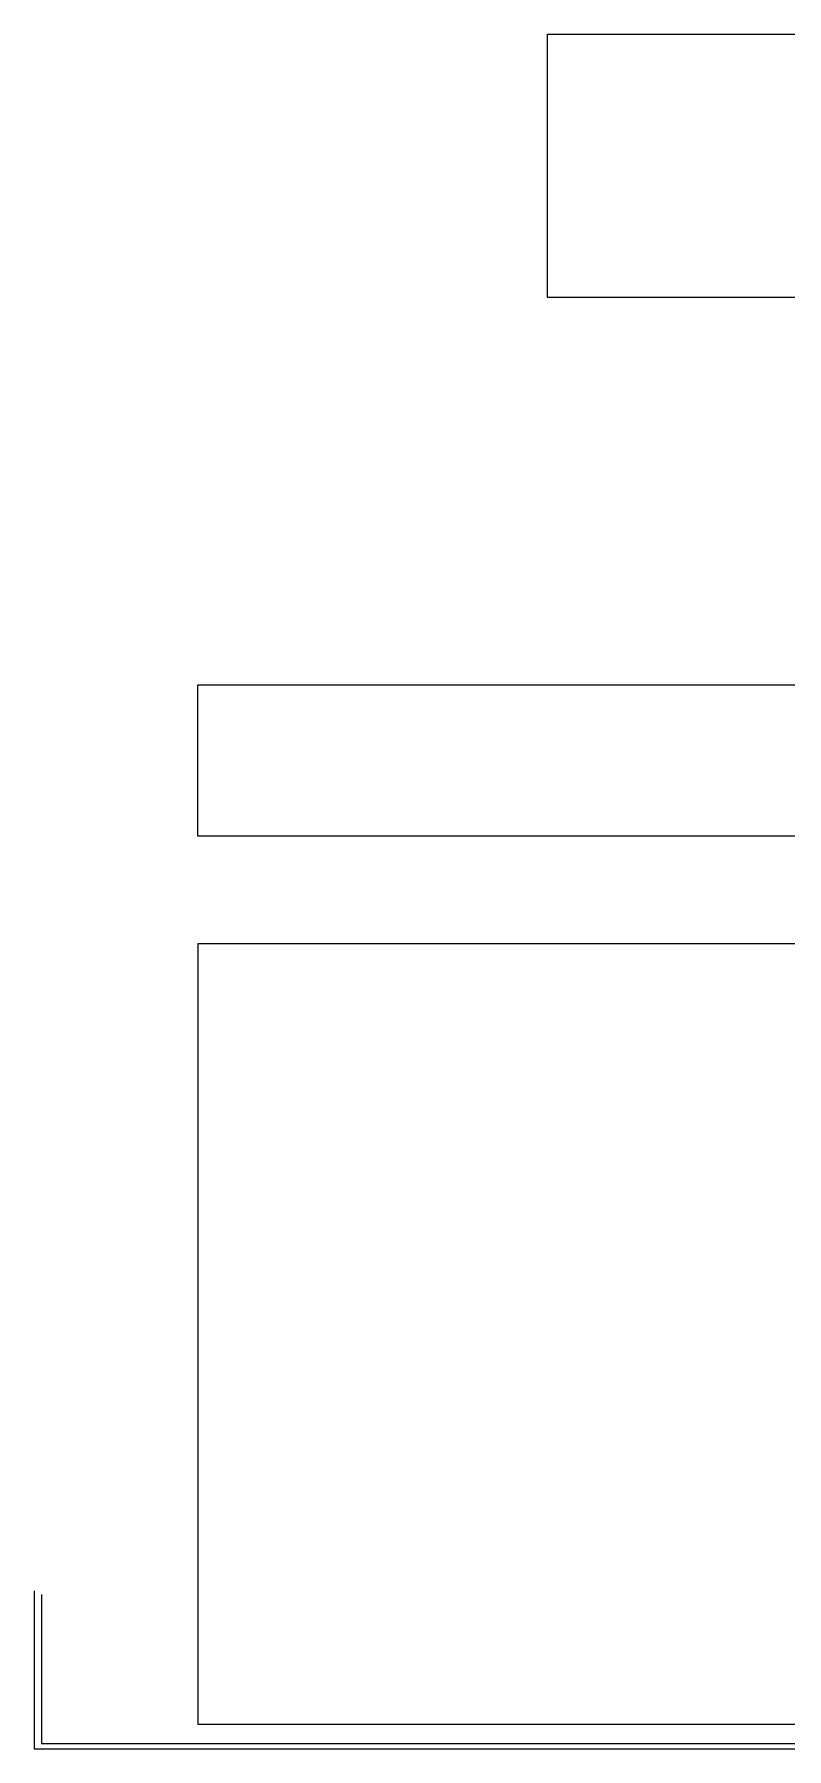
# Model space of a CAD drawing. Header units: inches. Extents: x 4541 to 19811, y -21622 to -6339.
# Drawn here: x 15898 to 17337, y -9619 to -6339 of the extents above; entities that cross this region are included whole.
import ezdxf

# ---------------------------------------------------------------- set-up
doc = ezdxf.new("R2010")
doc.units = ezdxf.units.IN
doc.header["$MEASUREMENT"] = 0
doc.layers.get('0').update_dxf_attribs({"lineweight": 0})

msp = doc.modelspace()

# ---------------------------------------------------------------- linework, layer by layer
at = {"ltscale": 20}
msp.add_lwpolyline([(16880, -6339.5), (17732.5, -6339.5), (17732.5, -6843), (16880, -6843)], close=True, dxfattribs=at)
at = {"color": 5}
for points in [[(16210.3, -7873.1), (19115.9, -7873.1), (19115.9, -7584.6), (16210.3, -7584.6)], [(16211.6, -8079), (19349.8, -8079), (19349.8, -9573), (16211.6, -9573)]]:
    msp.add_lwpolyline(points, close=True, dxfattribs=at)
at = {"color": 1}
msp.add_lwpolyline([(15898.2, -9317.2), (15898.2, -9619.2), (19810.6, -9619.2), (19810.6, -7849), (19442.3, -7849), (19442.3, -8056.1), (19571.2, -8056.1), (19571.2, -8084.9), (19593.7, -8084.9)], dxfattribs=at)
at = {"color": 3}
msp.add_lwpolyline([(15911.9, -9323.9), (15911.9, -9609), (19792.6, -9609), (19792.6, -7873.3), (19453.9, -7873.3), (19453.9, -8234.7), (19547.8, -8234.7), (19547.8, -8194.9), (19577.8, -8194.9)], dxfattribs=at)

doc.saveas('drawing.dxf')
